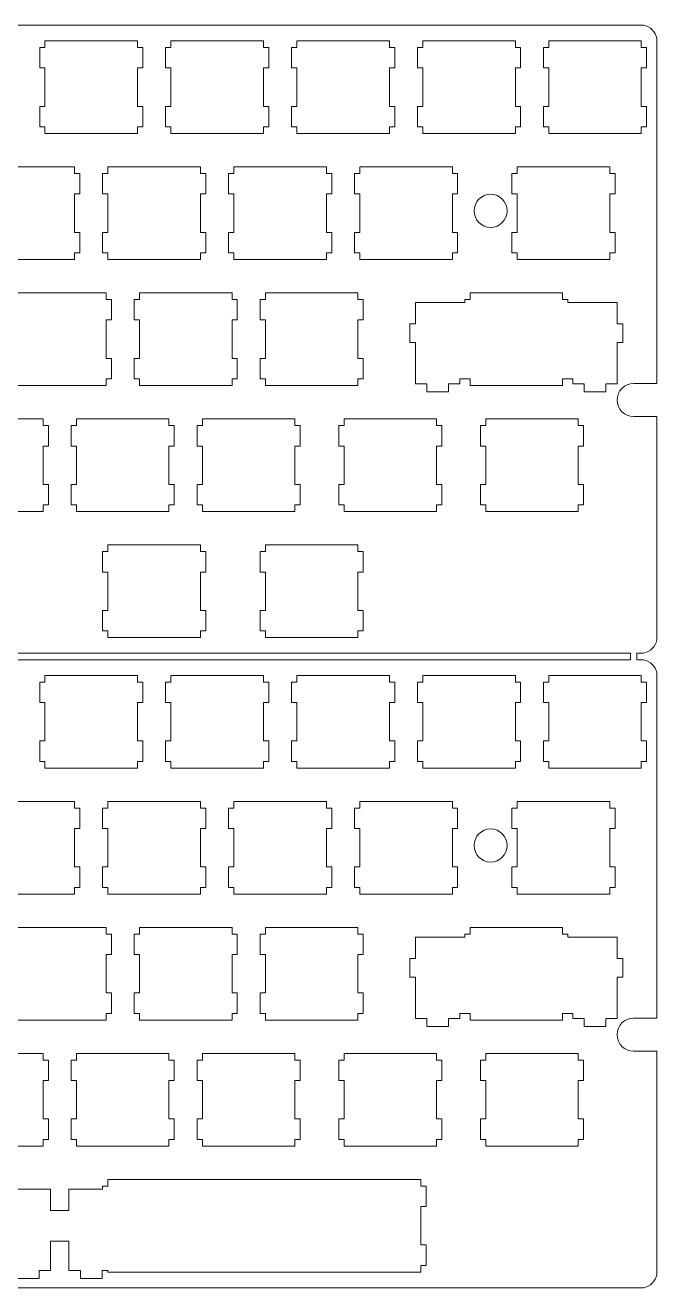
# Model space of a CAD drawing. Extents: x 0 to 572, y 0 to 191.
# Drawn here: x 476.3 to 571.8, y 0.1 to 191 of the extents above; entities that cross this region are included whole.
import ezdxf

# ---------------------------------------------------------------- set-up
doc = ezdxf.new("R2010")
doc.units = 0
doc.layers.get('0').update_dxf_attribs({"lineweight": 5})

msp = doc.modelspace()

# ---------------------------------------------------------------- linework, layer by layer
for p, q in [((569.85, 190.96), (290.37, 190.96)), ((571.85, 188.96), (571.85, 136.8)), ((479.31, 187.6), (478.51, 187.6)), ((478.51, 187.6), (478.51, 184.5)), ((479.31, 188.6), (479.31, 187.6)), ((493.31, 188.6), (479.31, 188.6)), ((493.31, 187.6), (493.31, 188.6)), ((494.11, 187.6), (493.31, 187.6)), ((494.11, 184.5), (494.11, 187.6)), ((498.36, 187.6), (497.56, 187.6)), ((497.56, 187.6), (497.56, 184.5)), ((498.36, 188.6), (498.36, 187.6)), ((512.36, 188.6), (498.36, 188.6)), ((512.36, 187.6), (512.36, 188.6)), ((513.16, 187.6), (512.36, 187.6)), ((513.16, 184.5), (513.16, 187.6)), ((517.41, 187.6), (516.61, 187.6)), ((516.61, 187.6), (516.61, 184.5)), ((517.41, 188.6), (517.41, 187.6)), ((531.41, 188.6), (517.41, 188.6)), ((531.41, 187.6), (531.41, 188.6)), ((532.21, 187.6), (531.41, 187.6)), ((532.21, 184.5), (532.21, 187.6)), ((536.46, 187.6), (535.66, 187.6)), ((535.66, 187.6), (535.66, 184.5)), ((536.46, 188.6), (536.46, 187.6)), ((550.46, 188.6), (536.46, 188.6)), ((550.46, 187.6), (550.46, 188.6)), ((551.26, 187.6), (550.46, 187.6)), ((551.26, 184.5), (551.26, 187.6)), ((555.51, 187.6), (554.71, 187.6)), ((554.71, 187.6), (554.71, 184.5)), ((555.51, 188.6), (555.51, 187.6)), ((569.51, 188.6), (555.51, 188.6)), ((569.51, 187.6), (569.51, 188.6)), ((570.31, 187.6), (569.51, 187.6)), ((570.31, 184.5), (570.31, 187.6)), ((478.51, 184.5), (479.31, 184.5)), ((479.31, 184.5), (479.31, 178.7)), ((493.31, 178.7), (493.31, 184.5)), ((493.31, 184.5), (494.11, 184.5)), ((497.56, 184.5), (498.36, 184.5)), ((498.36, 184.5), (498.36, 178.7)), ((512.36, 178.7), (512.36, 184.5)), ((512.36, 184.5), (513.16, 184.5)), ((516.61, 184.5), (517.41, 184.5)), ((517.41, 184.5), (517.41, 178.7)), ((531.41, 178.7), (531.41, 184.5)), ((531.41, 184.5), (532.21, 184.5)), ((535.66, 184.5), (536.46, 184.5)), ((536.46, 184.5), (536.46, 178.7)), ((550.46, 178.7), (550.46, 184.5)), ((550.46, 184.5), (551.26, 184.5)), ((554.71, 184.5), (555.51, 184.5)), ((555.51, 184.5), (555.51, 178.7)), ((569.51, 178.7), (569.51, 184.5)), ((569.51, 184.5), (570.31, 184.5)), ((479.31, 178.7), (478.51, 178.7)), ((478.51, 178.7), (478.51, 175.6)), ((494.11, 178.7), (493.31, 178.7)), ((494.11, 175.6), (494.11, 178.7)), ((498.36, 178.7), (497.56, 178.7)), ((497.56, 178.7), (497.56, 175.6)), ((513.16, 178.7), (512.36, 178.7)), ((513.16, 175.6), (513.16, 178.7)), ((517.41, 178.7), (516.61, 178.7)), ((516.61, 178.7), (516.61, 175.6)), ((532.21, 178.7), (531.41, 178.7)), ((532.21, 175.6), (532.21, 178.7)), ((536.46, 178.7), (535.66, 178.7)), ((535.66, 178.7), (535.66, 175.6)), ((551.26, 178.7), (550.46, 178.7)), ((551.26, 175.6), (551.26, 178.7)), ((555.51, 178.7), (554.71, 178.7)), ((554.71, 178.7), (554.71, 175.6)), ((570.31, 178.7), (569.51, 178.7)), ((570.31, 175.6), (570.31, 178.7)), ((478.51, 175.6), (479.31, 175.6)), ((479.31, 175.6), (479.31, 174.6)), ((493.31, 174.6), (493.31, 175.6)), ((493.31, 175.6), (494.11, 175.6)), ((497.56, 175.6), (498.36, 175.6)), ((498.36, 175.6), (498.36, 174.6)), ((512.36, 174.6), (512.36, 175.6)), ((512.36, 175.6), (513.16, 175.6)), ((516.61, 175.6), (517.41, 175.6)), ((517.41, 175.6), (517.41, 174.6)), ((531.41, 174.6), (531.41, 175.6)), ((531.41, 175.6), (532.21, 175.6)), ((535.66, 175.6), (536.46, 175.6)), ((536.46, 175.6), (536.46, 174.6)), ((550.46, 174.6), (550.46, 175.6)), ((550.46, 175.6), (551.26, 175.6)), ((554.71, 175.6), (555.51, 175.6)), ((555.51, 175.6), (555.51, 174.6)), ((569.51, 174.6), (569.51, 175.6)), ((569.51, 175.6), (570.31, 175.6)), ((479.31, 174.6), (493.31, 174.6)), ((498.36, 174.6), (512.36, 174.6)), ((517.41, 174.6), (531.41, 174.6)), ((536.46, 174.6), (550.46, 174.6)), ((555.51, 174.6), (569.51, 174.6)), ((483.78, 169.55), (469.78, 169.55)), ((483.78, 168.55), (483.78, 169.55)), ((484.58, 168.55), (483.78, 168.55)), ((484.58, 165.45), (484.58, 168.55)), ((488.83, 168.55), (488.03, 168.55)), ((488.03, 168.55), (488.03, 165.45)), ((488.83, 169.55), (488.83, 168.55)), ((502.83, 169.55), (488.83, 169.55)), ((502.83, 168.55), (502.83, 169.55)), ((503.63, 168.55), (502.83, 168.55)), ((503.63, 165.45), (503.63, 168.55)), ((507.88, 168.55), (507.08, 168.55)), ((507.08, 168.55), (507.08, 165.45)), ((507.88, 169.55), (507.88, 168.55)), ((521.88, 169.55), (507.88, 169.55)), ((521.88, 168.55), (521.88, 169.55)), ((522.68, 168.55), (521.88, 168.55)), ((522.68, 165.45), (522.68, 168.55)), ((526.93, 168.55), (526.13, 168.55)), ((526.13, 168.55), (526.13, 165.45)), ((526.93, 169.55), (526.93, 168.55)), ((540.93, 169.55), (526.93, 169.55)), ((540.93, 168.55), (540.93, 169.55)), ((541.73, 168.55), (540.93, 168.55)), ((541.73, 165.45), (541.73, 168.55)), ((550.75, 168.55), (549.95, 168.55)), ((549.95, 168.55), (549.95, 165.45)), ((550.75, 169.55), (550.75, 168.55)), ((564.75, 169.55), (550.75, 169.55)), ((564.75, 168.55), (564.75, 169.55)), ((565.55, 168.55), (564.75, 168.55)), ((565.55, 165.45), (565.55, 168.55)), ((483.78, 159.65), (483.78, 165.45)), ((483.78, 165.45), (484.58, 165.45)), ((488.03, 165.45), (488.83, 165.45)), ((488.83, 165.45), (488.83, 159.65)), ((502.83, 159.65), (502.83, 165.45)), ((502.83, 165.45), (503.63, 165.45)), ((507.08, 165.45), (507.88, 165.45)), ((507.88, 165.45), (507.88, 159.65)), ((521.88, 159.65), (521.88, 165.45)), ((521.88, 165.45), (522.68, 165.45)), ((526.13, 165.45), (526.93, 165.45)), ((526.93, 165.45), (526.93, 159.65)), ((540.93, 159.65), (540.93, 165.45)), ((540.93, 165.45), (541.73, 165.45)), ((549.95, 165.45), (550.75, 165.45)), ((550.75, 165.45), (550.75, 159.65)), ((564.75, 159.65), (564.75, 165.45)), ((564.75, 165.45), (565.55, 165.45)), ((484.58, 159.65), (483.78, 159.65)), ((484.58, 156.55), (484.58, 159.65)), ((488.83, 159.65), (488.03, 159.65)), ((488.03, 159.65), (488.03, 156.55)), ((503.63, 159.65), (502.83, 159.65)), ((503.63, 156.55), (503.63, 159.65)), ((507.88, 159.65), (507.08, 159.65)), ((507.08, 159.65), (507.08, 156.55)), ((522.68, 159.65), (521.88, 159.65)), ((522.68, 156.55), (522.68, 159.65)), ((526.93, 159.65), (526.13, 159.65)), ((526.13, 159.65), (526.13, 156.55)), ((541.73, 159.65), (540.93, 159.65)), ((541.73, 156.55), (541.73, 159.65)), ((550.75, 159.65), (549.95, 159.65)), ((549.95, 159.65), (549.95, 156.55)), ((565.55, 159.65), (564.75, 159.65)), ((565.55, 156.55), (565.55, 159.65)), ((483.78, 155.55), (483.78, 156.55)), ((483.78, 156.55), (484.58, 156.55)), ((488.03, 156.55), (488.83, 156.55)), ((488.83, 156.55), (488.83, 155.55)), ((502.83, 155.55), (502.83, 156.55)), ((502.83, 156.55), (503.63, 156.55)), ((507.08, 156.55), (507.88, 156.55)), ((507.88, 156.55), (507.88, 155.55)), ((521.88, 155.55), (521.88, 156.55)), ((521.88, 156.55), (522.68, 156.55)), ((526.13, 156.55), (526.93, 156.55)), ((526.93, 156.55), (526.93, 155.55)), ((540.93, 155.55), (540.93, 156.55)), ((540.93, 156.55), (541.73, 156.55)), ((549.95, 156.55), (550.75, 156.55)), ((550.75, 156.55), (550.75, 155.55)), ((564.75, 155.55), (564.75, 156.55)), ((564.75, 156.55), (565.55, 156.55)), ((469.78, 155.55), (483.78, 155.55)), ((488.83, 155.55), (502.83, 155.55)), ((507.88, 155.55), (521.88, 155.55)), ((526.93, 155.55), (540.93, 155.55)), ((550.75, 155.55), (564.75, 155.55)), ((488.55, 150.5), (474.55, 150.5)), ((488.55, 149.5), (488.55, 150.5)), ((489.35, 149.5), (488.55, 149.5)), ((489.35, 146.4), (489.35, 149.5)), ((493.6, 149.5), (492.8, 149.5)), ((492.8, 149.5), (492.8, 146.4)), ((493.6, 150.5), (493.6, 149.5)), ((507.6, 150.5), (493.6, 150.5)), ((507.6, 149.5), (507.6, 150.5)), ((508.4, 149.5), (507.6, 149.5)), ((508.4, 146.4), (508.4, 149.5)), ((512.65, 149.5), (511.85, 149.5)), ((511.85, 149.5), (511.85, 146.4)), ((512.65, 150.5), (512.65, 149.5)), ((526.65, 150.5), (512.65, 150.5)), ((526.65, 149.5), (526.65, 150.5)), ((527.45, 149.5), (526.65, 149.5)), ((527.45, 146.4), (527.45, 149.5)), ((542.08, 149.03), (535.33, 149.03)), ((535.33, 149.03), (535.33, 145.8)), ((542.08, 149.03), (542.8, 149.03)), ((543.6, 149.5), (542.8, 149.5)), ((542.8, 149.03), (542.8, 149.5)), ((543.6, 150.5), (543.6, 149.5)), ((557.6, 150.5), (543.6, 150.5)), ((557.6, 149.5), (557.6, 150.5)), ((558.4, 149.5), (557.6, 149.5)), ((558.4, 149.03), (558.4, 149.5)), ((559.13, 149.03), (558.4, 149.03)), ((565.88, 149.03), (559.13, 149.03)), ((565.88, 145.8), (565.88, 149.03)), ((488.55, 140.6), (488.55, 146.4)), ((488.55, 146.4), (489.35, 146.4)), ((492.8, 146.4), (493.6, 146.4)), ((493.6, 146.4), (493.6, 140.6)), ((507.6, 140.6), (507.6, 146.4)), ((507.6, 146.4), (508.4, 146.4)), ((511.85, 146.4), (512.65, 146.4)), ((512.65, 146.4), (512.65, 140.6)), ((526.65, 140.6), (526.65, 146.4)), ((526.65, 146.4), (527.45, 146.4)), ((535.33, 145.8), (534.5, 145.8)), ((534.5, 145.8), (534.5, 143)), ((566.7, 145.8), (565.88, 145.8)), ((566.7, 143), (566.7, 145.8)), ((534.5, 143), (535.33, 143)), ((535.33, 143), (535.33, 136.73)), ((565.88, 136.73), (565.88, 143)), ((565.88, 143), (566.7, 143)), ((489.35, 140.6), (488.55, 140.6)), ((489.35, 137.5), (489.35, 140.6)), ((493.6, 140.6), (492.8, 140.6)), ((492.8, 140.6), (492.8, 137.5)), ((508.4, 140.6), (507.6, 140.6)), ((508.4, 137.5), (508.4, 140.6)), ((512.65, 140.6), (511.85, 140.6)), ((511.85, 140.6), (511.85, 137.5)), ((527.45, 140.6), (526.65, 140.6)), ((527.45, 137.5), (527.45, 140.6)), ((488.55, 136.5), (488.55, 137.5)), ((488.55, 137.5), (489.35, 137.5)), ((492.8, 137.5), (493.6, 137.5)), ((493.6, 137.5), (493.6, 136.5)), ((507.6, 136.5), (507.6, 137.5)), ((507.6, 137.5), (508.4, 137.5)), ((511.85, 137.5), (512.65, 137.5)), ((512.65, 137.5), (512.65, 136.5)), ((526.65, 136.5), (526.65, 137.5)), ((526.65, 137.5), (527.45, 137.5)), ((543.6, 137.5), (542.08, 137.5)), ((542.08, 137.5), (542.08, 136.73)), ((543.6, 137.5), (543.6, 136.5)), ((557.6, 136.5), (557.6, 137.5)), ((557.6, 137.5), (559.13, 137.5)), ((559.13, 137.5), (559.13, 136.73)), ((474.55, 136.5), (488.55, 136.5)), ((493.6, 136.5), (507.6, 136.5)), ((512.65, 136.5), (526.65, 136.5)), ((535.33, 136.73), (537.05, 136.73)), ((537.05, 136.73), (537.05, 135.53)), ((537.05, 135.53), (540.35, 135.53)), ((540.35, 135.53), (540.35, 136.73)), ((540.35, 136.73), (542.08, 136.73)), ((543.6, 136.5), (557.6, 136.5)), ((559.13, 136.73), (560.85, 136.73)), ((560.85, 136.73), (560.85, 135.53)), ((560.85, 135.53), (564.15, 135.53)), ((564.15, 135.53), (564.15, 136.73)), ((564.15, 136.73), (565.88, 136.73)), ((571.85, 136.8), (568.35, 136.8)), ((568.35, 131.8), (571.85, 131.8)), ((571.85, 131.8), (571.85, 98.03)), ((479.02, 131.45), (465.02, 131.45)), ((479.02, 130.45), (479.02, 131.45)), ((479.82, 130.45), (479.02, 130.45)), ((479.82, 127.35), (479.82, 130.45)), ((484.07, 130.45), (483.27, 130.45)), ((483.27, 130.45), (483.27, 127.35)), ((484.07, 131.45), (484.07, 130.45)), ((498.07, 131.45), (484.07, 131.45)), ((498.07, 130.45), (498.07, 131.45)), ((498.87, 130.45), (498.07, 130.45)), ((498.87, 127.35), (498.87, 130.45)), ((503.12, 130.45), (502.32, 130.45)), ((502.32, 130.45), (502.32, 127.35)), ((503.12, 131.45), (503.12, 130.45)), ((517.12, 131.45), (503.12, 131.45)), ((517.12, 130.45), (517.12, 131.45)), ((517.92, 130.45), (517.12, 130.45)), ((517.92, 127.35), (517.92, 130.45)), ((524.55, 130.45), (523.75, 130.45)), ((523.75, 130.45), (523.75, 127.35)), ((524.55, 131.45), (524.55, 130.45)), ((538.55, 131.45), (524.55, 131.45)), ((538.55, 130.45), (538.55, 131.45)), ((539.35, 130.45), (538.55, 130.45)), ((539.35, 127.35), (539.35, 130.45)), ((545.98, 130.45), (545.18, 130.45)), ((545.18, 130.45), (545.18, 127.35)), ((545.98, 131.45), (545.98, 130.45)), ((559.98, 131.45), (545.98, 131.45)), ((559.98, 130.45), (559.98, 131.45)), ((560.78, 130.45), (559.98, 130.45)), ((560.78, 127.35), (560.78, 130.45)), ((479.02, 121.55), (479.02, 127.35)), ((479.02, 127.35), (479.82, 127.35)), ((483.27, 127.35), (484.07, 127.35)), ((484.07, 127.35), (484.07, 121.55)), ((498.07, 121.55), (498.07, 127.35)), ((498.07, 127.35), (498.87, 127.35)), ((502.32, 127.35), (503.12, 127.35)), ((503.12, 127.35), (503.12, 121.55)), ((517.12, 121.55), (517.12, 127.35)), ((517.12, 127.35), (517.92, 127.35)), ((523.75, 127.35), (524.55, 127.35)), ((524.55, 127.35), (524.55, 121.55)), ((538.55, 121.55), (538.55, 127.35)), ((538.55, 127.35), (539.35, 127.35)), ((545.18, 127.35), (545.98, 127.35)), ((545.98, 127.35), (545.98, 121.55)), ((559.98, 121.55), (559.98, 127.35)), ((559.98, 127.35), (560.78, 127.35)), ((479.82, 121.55), (479.02, 121.55)), ((479.82, 118.45), (479.82, 121.55)), ((484.07, 121.55), (483.27, 121.55)), ((483.27, 121.55), (483.27, 118.45)), ((498.87, 121.55), (498.07, 121.55)), ((498.87, 118.45), (498.87, 121.55)), ((503.12, 121.55), (502.32, 121.55)), ((502.32, 121.55), (502.32, 118.45)), ((517.92, 121.55), (517.12, 121.55)), ((517.92, 118.45), (517.92, 121.55)), ((524.55, 121.55), (523.75, 121.55)), ((523.75, 121.55), (523.75, 118.45)), ((539.35, 121.55), (538.55, 121.55)), ((539.35, 118.45), (539.35, 121.55)), ((545.98, 121.55), (545.18, 121.55)), ((545.18, 121.55), (545.18, 118.45)), ((560.78, 121.55), (559.98, 121.55)), ((560.78, 118.45), (560.78, 121.55)), ((479.02, 117.45), (479.02, 118.45)), ((479.02, 118.45), (479.82, 118.45)), ((483.27, 118.45), (484.07, 118.45)), ((484.07, 118.45), (484.07, 117.45)), ((498.07, 117.45), (498.07, 118.45)), ((498.07, 118.45), (498.87, 118.45)), ((502.32, 118.45), (503.12, 118.45)), ((503.12, 118.45), (503.12, 117.45)), ((517.12, 117.45), (517.12, 118.45)), ((517.12, 118.45), (517.92, 118.45)), ((523.75, 118.45), (524.55, 118.45)), ((524.55, 118.45), (524.55, 117.45)), ((538.55, 117.45), (538.55, 118.45)), ((538.55, 118.45), (539.35, 118.45)), ((545.18, 118.45), (545.98, 118.45)), ((545.98, 118.45), (545.98, 117.45)), ((559.98, 117.45), (559.98, 118.45)), ((559.98, 118.45), (560.78, 118.45)), ((465.02, 117.45), (479.02, 117.45)), ((484.07, 117.45), (498.07, 117.45)), ((503.12, 117.45), (517.12, 117.45)), ((524.55, 117.45), (538.55, 117.45)), ((545.98, 117.45), (559.98, 117.45)), ((488.83, 111.4), (488.03, 111.4)), ((488.03, 111.4), (488.03, 108.3)), ((488.83, 112.4), (488.83, 111.4)), ((502.83, 112.4), (488.83, 112.4)), ((502.83, 111.4), (502.83, 112.4)), ((503.63, 111.4), (502.83, 111.4)), ((503.63, 108.3), (503.63, 111.4)), ((512.65, 111.4), (511.85, 111.4)), ((511.85, 111.4), (511.85, 108.3)), ((512.65, 112.4), (512.65, 111.4)), ((526.65, 112.4), (512.65, 112.4)), ((526.65, 111.4), (526.65, 112.4)), ((527.45, 111.4), (526.65, 111.4)), ((527.45, 108.3), (527.45, 111.4)), ((488.03, 108.3), (488.83, 108.3)), ((488.83, 108.3), (488.83, 102.5)), ((502.83, 102.5), (502.83, 108.3)), ((502.83, 108.3), (503.63, 108.3)), ((511.85, 108.3), (512.65, 108.3)), ((512.65, 108.3), (512.65, 102.5)), ((526.65, 102.5), (526.65, 108.3)), ((526.65, 108.3), (527.45, 108.3)), ((488.83, 102.5), (488.03, 102.5)), ((488.03, 102.5), (488.03, 99.4)), ((503.63, 102.5), (502.83, 102.5)), ((503.63, 99.4), (503.63, 102.5)), ((512.65, 102.5), (511.85, 102.5)), ((511.85, 102.5), (511.85, 99.4)), ((527.45, 102.5), (526.65, 102.5)), ((527.45, 99.4), (527.45, 102.5)), ((488.03, 99.4), (488.83, 99.4)), ((488.83, 99.4), (488.83, 98.4)), ((502.83, 98.4), (502.83, 99.4)), ((502.83, 99.4), (503.63, 99.4)), ((511.85, 99.4), (512.65, 99.4)), ((512.65, 99.4), (512.65, 98.4)), ((526.65, 98.4), (526.65, 99.4)), ((526.65, 99.4), (527.45, 99.4)), ((488.83, 98.4), (502.83, 98.4)), ((512.65, 98.4), (526.65, 98.4)), ((288.47, 96.03), (567.85, 96.03)), ((567.85, 95.02), (567.85, 96.03)), ((569.85, 96.03), (568.85, 96.03)), ((568.85, 96.03), (568.85, 95.02)), ((567.85, 95.02), (288.47, 95.03)), ((569.85, 95.02), (568.85, 95.02)), ((479.31, 91.66), (478.51, 91.66)), ((478.51, 91.66), (478.51, 88.56)), ((479.31, 92.66), (479.31, 91.66)), ((493.31, 92.66), (479.31, 92.66)), ((493.31, 91.66), (493.31, 92.66)), ((494.11, 91.66), (493.31, 91.66)), ((494.11, 88.56), (494.11, 91.66)), ((498.36, 91.66), (497.56, 91.66)), ((497.56, 91.66), (497.56, 88.56)), ((498.36, 92.66), (498.36, 91.66)), ((512.36, 92.66), (498.36, 92.66)), ((512.36, 91.66), (512.36, 92.66)), ((513.16, 91.66), (512.36, 91.66)), ((513.16, 88.56), (513.16, 91.66)), ((517.41, 91.66), (516.61, 91.66)), ((516.61, 91.66), (516.61, 88.56)), ((517.41, 92.66), (517.41, 91.66)), ((531.41, 92.66), (517.41, 92.66)), ((531.41, 91.66), (531.41, 92.66)), ((532.21, 91.66), (531.41, 91.66)), ((532.21, 88.56), (532.21, 91.66)), ((536.46, 91.66), (535.66, 91.66)), ((535.66, 91.66), (535.66, 88.56)), ((536.46, 92.66), (536.46, 91.66)), ((550.46, 92.66), (536.46, 92.66)), ((550.46, 91.66), (550.46, 92.66)), ((551.26, 91.66), (550.46, 91.66)), ((551.26, 88.56), (551.26, 91.66)), ((555.51, 91.66), (554.71, 91.66)), ((554.71, 91.66), (554.71, 88.56)), ((555.51, 92.66), (555.51, 91.66)), ((569.51, 92.66), (555.51, 92.66)), ((569.51, 91.66), (569.51, 92.66)), ((570.31, 91.66), (569.51, 91.66)), ((570.31, 88.56), (570.31, 91.66)), ((571.85, 93.02), (571.85, 40.86)), ((478.51, 88.56), (479.31, 88.56)), ((479.31, 88.56), (479.31, 82.76)), ((493.31, 82.76), (493.31, 88.56)), ((493.31, 88.56), (494.11, 88.56)), ((497.56, 88.56), (498.36, 88.56)), ((498.36, 88.56), (498.36, 82.76)), ((512.36, 82.76), (512.36, 88.56)), ((512.36, 88.56), (513.16, 88.56)), ((516.61, 88.56), (517.41, 88.56)), ((517.41, 88.56), (517.41, 82.76)), ((531.41, 82.76), (531.41, 88.56)), ((531.41, 88.56), (532.21, 88.56)), ((535.66, 88.56), (536.46, 88.56)), ((536.46, 88.56), (536.46, 82.76)), ((550.46, 82.76), (550.46, 88.56)), ((550.46, 88.56), (551.26, 88.56)), ((554.71, 88.56), (555.51, 88.56)), ((555.51, 88.56), (555.51, 82.76)), ((569.51, 82.76), (569.51, 88.56)), ((569.51, 88.56), (570.31, 88.56)), ((479.31, 82.76), (478.51, 82.76)), ((478.51, 82.76), (478.51, 79.66)), ((494.11, 82.76), (493.31, 82.76)), ((494.11, 79.66), (494.11, 82.76)), ((498.36, 82.76), (497.56, 82.76)), ((497.56, 82.76), (497.56, 79.66)), ((513.16, 82.76), (512.36, 82.76)), ((513.16, 79.66), (513.16, 82.76)), ((517.41, 82.76), (516.61, 82.76)), ((516.61, 82.76), (516.61, 79.66)), ((532.21, 82.76), (531.41, 82.76)), ((532.21, 79.66), (532.21, 82.76)), ((536.46, 82.76), (535.66, 82.76)), ((535.66, 82.76), (535.66, 79.66)), ((551.26, 82.76), (550.46, 82.76)), ((551.26, 79.66), (551.26, 82.76)), ((555.51, 82.76), (554.71, 82.76)), ((554.71, 82.76), (554.71, 79.66)), ((570.31, 82.76), (569.51, 82.76)), ((570.31, 79.66), (570.31, 82.76)), ((478.51, 79.66), (479.31, 79.66)), ((479.31, 79.66), (479.31, 78.66)), ((479.31, 78.66), (493.31, 78.66)), ((493.31, 78.66), (493.31, 79.66)), ((493.31, 79.66), (494.11, 79.66)), ((497.56, 79.66), (498.36, 79.66)), ((498.36, 79.66), (498.36, 78.66)), ((498.36, 78.66), (512.36, 78.66)), ((512.36, 78.66), (512.36, 79.66)), ((512.36, 79.66), (513.16, 79.66)), ((516.61, 79.66), (517.41, 79.66)), ((517.41, 79.66), (517.41, 78.66)), ((517.41, 78.66), (531.41, 78.66)), ((531.41, 78.66), (531.41, 79.66)), ((531.41, 79.66), (532.21, 79.66)), ((535.66, 79.66), (536.46, 79.66)), ((536.46, 79.66), (536.46, 78.66)), ((536.46, 78.66), (550.46, 78.66)), ((550.46, 78.66), (550.46, 79.66)), ((550.46, 79.66), (551.26, 79.66)), ((554.71, 79.66), (555.51, 79.66)), ((555.51, 79.66), (555.51, 78.66)), ((555.51, 78.66), (569.51, 78.66)), ((569.51, 78.66), (569.51, 79.66)), ((569.51, 79.66), (570.31, 79.66)), ((483.78, 73.61), (469.78, 73.61)), ((483.78, 72.61), (483.78, 73.61)), ((484.58, 72.61), (483.78, 72.61)), ((484.58, 69.51), (484.58, 72.61)), ((488.83, 72.61), (488.03, 72.61)), ((488.03, 72.61), (488.03, 69.51)), ((488.83, 73.61), (488.83, 72.61)), ((502.83, 73.61), (488.83, 73.61)), ((502.83, 72.61), (502.83, 73.61)), ((503.63, 72.61), (502.83, 72.61)), ((503.63, 69.51), (503.63, 72.61)), ((507.88, 72.61), (507.08, 72.61)), ((507.08, 72.61), (507.08, 69.51)), ((507.88, 73.61), (507.88, 72.61)), ((521.88, 73.61), (507.88, 73.61)), ((521.88, 72.61), (521.88, 73.61)), ((522.68, 72.61), (521.88, 72.61)), ((522.68, 69.51), (522.68, 72.61)), ((526.93, 72.61), (526.13, 72.61)), ((526.13, 72.61), (526.13, 69.51)), ((526.93, 73.61), (526.93, 72.61)), ((540.93, 73.61), (526.93, 73.61)), ((540.93, 72.61), (540.93, 73.61)), ((541.73, 72.61), (540.93, 72.61)), ((541.73, 69.51), (541.73, 72.61)), ((550.75, 72.61), (549.95, 72.61)), ((549.95, 72.61), (549.95, 69.51)), ((550.75, 73.61), (550.75, 72.61)), ((564.75, 73.61), (550.75, 73.61)), ((564.75, 72.61), (564.75, 73.61)), ((565.55, 72.61), (564.75, 72.61)), ((565.55, 69.51), (565.55, 72.61)), ((483.78, 63.71), (483.78, 69.51)), ((483.78, 69.51), (484.58, 69.51)), ((488.03, 69.51), (488.83, 69.51)), ((488.83, 69.51), (488.83, 63.71)), ((502.83, 63.71), (502.83, 69.51)), ((502.83, 69.51), (503.63, 69.51)), ((507.08, 69.51), (507.88, 69.51)), ((507.88, 69.51), (507.88, 63.71)), ((521.88, 63.71), (521.88, 69.51)), ((521.88, 69.51), (522.68, 69.51)), ((526.13, 69.51), (526.93, 69.51)), ((526.93, 69.51), (526.93, 63.71)), ((540.93, 63.71), (540.93, 69.51)), ((540.93, 69.51), (541.73, 69.51)), ((549.95, 69.51), (550.75, 69.51)), ((550.75, 69.51), (550.75, 63.71)), ((564.75, 63.71), (564.75, 69.51)), ((564.75, 69.51), (565.55, 69.51)), ((484.58, 63.71), (483.78, 63.71)), ((484.58, 60.61), (484.58, 63.71)), ((488.83, 63.71), (488.03, 63.71)), ((488.03, 63.71), (488.03, 60.61)), ((503.63, 63.71), (502.83, 63.71)), ((503.63, 60.61), (503.63, 63.71)), ((507.88, 63.71), (507.08, 63.71)), ((507.08, 63.71), (507.08, 60.61)), ((522.68, 63.71), (521.88, 63.71)), ((522.68, 60.61), (522.68, 63.71)), ((526.93, 63.71), (526.13, 63.71)), ((526.13, 63.71), (526.13, 60.61)), ((541.73, 63.71), (540.93, 63.71)), ((541.73, 60.61), (541.73, 63.71)), ((550.75, 63.71), (549.95, 63.71)), ((549.95, 63.71), (549.95, 60.61)), ((565.55, 63.71), (564.75, 63.71)), ((565.55, 60.61), (565.55, 63.71)), ((469.78, 59.61), (483.78, 59.61)), ((483.78, 59.61), (483.78, 60.61)), ((483.78, 60.61), (484.58, 60.61)), ((488.03, 60.61), (488.83, 60.61)), ((488.83, 60.61), (488.83, 59.61)), ((488.83, 59.61), (502.83, 59.61)), ((502.83, 59.61), (502.83, 60.61)), ((502.83, 60.61), (503.63, 60.61)), ((507.08, 60.61), (507.88, 60.61)), ((507.88, 60.61), (507.88, 59.61)), ((507.88, 59.61), (521.88, 59.61)), ((521.88, 59.61), (521.88, 60.61)), ((521.88, 60.61), (522.68, 60.61)), ((526.13, 60.61), (526.93, 60.61)), ((526.93, 60.61), (526.93, 59.61)), ((526.93, 59.61), (540.93, 59.61)), ((540.93, 59.61), (540.93, 60.61)), ((540.93, 60.61), (541.73, 60.61)), ((549.95, 60.61), (550.75, 60.61)), ((550.75, 60.61), (550.75, 59.61)), ((550.75, 59.61), (564.75, 59.61)), ((564.75, 59.61), (564.75, 60.61)), ((564.75, 60.61), (565.55, 60.61)), ((488.55, 54.56), (474.55, 54.56)), ((488.55, 53.56), (488.55, 54.56)), ((489.35, 53.56), (488.55, 53.56)), ((489.35, 50.46), (489.35, 53.56)), ((493.6, 53.56), (492.8, 53.56)), ((492.8, 53.56), (492.8, 50.46)), ((493.6, 54.56), (493.6, 53.56)), ((507.6, 54.56), (493.6, 54.56)), ((507.6, 53.56), (507.6, 54.56)), ((508.4, 53.56), (507.6, 53.56)), ((508.4, 50.46), (508.4, 53.56)), ((512.65, 53.56), (511.85, 53.56)), ((511.85, 53.56), (511.85, 50.46)), ((512.65, 54.56), (512.65, 53.56)), ((526.65, 54.56), (512.65, 54.56)), ((526.65, 53.56), (526.65, 54.56)), ((527.45, 53.56), (526.65, 53.56)), ((527.45, 50.46), (527.45, 53.56)), ((543.6, 53.56), (542.8, 53.56)), ((542.8, 53.09), (542.8, 53.56)), ((543.6, 54.56), (543.6, 53.56)), ((557.6, 54.56), (543.6, 54.56)), ((557.6, 53.56), (557.6, 54.56)), ((558.4, 53.56), (557.6, 53.56)), ((558.4, 53.09), (558.4, 53.56)), ((542.08, 53.09), (535.33, 53.09)), ((535.33, 53.09), (535.33, 49.86)), ((542.08, 53.09), (542.8, 53.09)), ((559.13, 53.09), (558.4, 53.09)), ((565.88, 53.09), (559.13, 53.09)), ((565.88, 49.86), (565.88, 53.09)), ((488.55, 44.66), (488.55, 50.46)), ((488.55, 50.46), (489.35, 50.46)), ((492.8, 50.46), (493.6, 50.46)), ((493.6, 50.46), (493.6, 44.66)), ((507.6, 44.66), (507.6, 50.46)), ((507.6, 50.46), (508.4, 50.46)), ((511.85, 50.46), (512.65, 50.46)), ((512.65, 50.46), (512.65, 44.66)), ((526.65, 44.66), (526.65, 50.46)), ((526.65, 50.46), (527.45, 50.46)), ((535.33, 49.86), (534.5, 49.86)), ((534.5, 49.86), (534.5, 47.06)), ((566.7, 49.86), (565.88, 49.86)), ((566.7, 47.06), (566.7, 49.86)), ((534.5, 47.06), (535.33, 47.06)), ((535.33, 47.06), (535.33, 40.79)), ((565.88, 40.79), (565.88, 47.06)), ((565.88, 47.06), (566.7, 47.06)), ((489.35, 44.66), (488.55, 44.66)), ((489.35, 41.56), (489.35, 44.66)), ((493.6, 44.66), (492.8, 44.66)), ((492.8, 44.66), (492.8, 41.56)), ((508.4, 44.66), (507.6, 44.66)), ((508.4, 41.56), (508.4, 44.66)), ((512.65, 44.66), (511.85, 44.66)), ((511.85, 44.66), (511.85, 41.56)), ((527.45, 44.66), (526.65, 44.66)), ((527.45, 41.56), (527.45, 44.66)), ((474.55, 40.56), (488.55, 40.56)), ((488.55, 40.56), (488.55, 41.56)), ((488.55, 41.56), (489.35, 41.56)), ((492.8, 41.56), (493.6, 41.56)), ((493.6, 41.56), (493.6, 40.56)), ((493.6, 40.56), (507.6, 40.56)), ((507.6, 40.56), (507.6, 41.56)), ((507.6, 41.56), (508.4, 41.56)), ((511.85, 41.56), (512.65, 41.56)), ((512.65, 41.56), (512.65, 40.56)), ((512.65, 40.56), (526.65, 40.56)), ((526.65, 40.56), (526.65, 41.56)), ((526.65, 41.56), (527.45, 41.56)), ((535.33, 40.79), (537.05, 40.79)), ((537.05, 40.79), (537.05, 39.59)), ((540.35, 39.59), (540.35, 40.79)), ((540.35, 40.79), (542.08, 40.79)), ((543.6, 41.56), (542.08, 41.56)), ((542.08, 41.56), (542.08, 40.79)), ((543.6, 41.56), (543.6, 40.56)), ((543.6, 40.56), (557.6, 40.56)), ((557.6, 40.56), (557.6, 41.56)), ((557.6, 41.56), (559.13, 41.56)), ((559.13, 41.56), (559.13, 40.79)), ((559.13, 40.79), (560.85, 40.79)), ((560.85, 40.79), (560.85, 39.59)), ((564.15, 39.59), (564.15, 40.79)), ((564.15, 40.79), (565.88, 40.79)), ((571.85, 40.86), (568.35, 40.86)), ((537.05, 39.59), (540.35, 39.59)), ((560.85, 39.59), (564.15, 39.59)), ((479.02, 35.51), (465.02, 35.51)), ((479.02, 34.51), (479.02, 35.51)), ((479.82, 34.51), (479.02, 34.51)), ((479.82, 31.41), (479.82, 34.51)), ((484.07, 34.51), (483.27, 34.51)), ((483.27, 34.51), (483.27, 31.41)), ((484.07, 35.51), (484.07, 34.51)), ((498.07, 35.51), (484.07, 35.51)), ((498.07, 34.51), (498.07, 35.51)), ((498.87, 34.51), (498.07, 34.51)), ((498.87, 31.41), (498.87, 34.51)), ((503.12, 34.51), (502.32, 34.51)), ((502.32, 34.51), (502.32, 31.41)), ((503.12, 35.51), (503.12, 34.51)), ((517.12, 35.51), (503.12, 35.51)), ((517.12, 34.51), (517.12, 35.51)), ((517.92, 34.51), (517.12, 34.51)), ((517.92, 31.41), (517.92, 34.51)), ((524.55, 34.51), (523.75, 34.51)), ((523.75, 34.51), (523.75, 31.41)), ((524.55, 35.51), (524.55, 34.51)), ((538.55, 35.51), (524.55, 35.51)), ((538.55, 34.51), (538.55, 35.51)), ((539.35, 34.51), (538.55, 34.51)), ((539.35, 31.41), (539.35, 34.51)), ((545.98, 34.51), (545.18, 34.51)), ((545.18, 34.51), (545.18, 31.41)), ((545.98, 35.51), (545.98, 34.51)), ((559.98, 35.51), (545.98, 35.51)), ((559.98, 34.51), (559.98, 35.51)), ((560.78, 34.51), (559.98, 34.51)), ((560.78, 31.41), (560.78, 34.51)), ((568.35, 35.86), (571.85, 35.86)), ((571.85, 35.86), (571.85, 2.1)), ((479.02, 25.61), (479.02, 31.41)), ((479.02, 31.41), (479.82, 31.41)), ((483.27, 31.41), (484.07, 31.41)), ((484.07, 31.41), (484.07, 25.61)), ((498.07, 25.61), (498.07, 31.41)), ((498.07, 31.41), (498.87, 31.41)), ((502.32, 31.41), (503.12, 31.41)), ((503.12, 31.41), (503.12, 25.61)), ((517.12, 25.61), (517.12, 31.41)), ((517.12, 31.41), (517.92, 31.41)), ((523.75, 31.41), (524.55, 31.41)), ((524.55, 31.41), (524.55, 25.61)), ((538.55, 25.61), (538.55, 31.41)), ((538.55, 31.41), (539.35, 31.41)), ((545.18, 31.41), (545.98, 31.41)), ((545.98, 31.41), (545.98, 25.61)), ((559.98, 25.61), (559.98, 31.41)), ((559.98, 31.41), (560.78, 31.41)), ((479.82, 25.61), (479.02, 25.61)), ((479.82, 22.51), (479.82, 25.61)), ((484.07, 25.61), (483.27, 25.61)), ((483.27, 25.61), (483.27, 22.51)), ((498.87, 25.61), (498.07, 25.61)), ((498.87, 22.51), (498.87, 25.61)), ((503.12, 25.61), (502.32, 25.61)), ((502.32, 25.61), (502.32, 22.51)), ((517.92, 25.61), (517.12, 25.61)), ((517.92, 22.51), (517.92, 25.61)), ((524.55, 25.61), (523.75, 25.61)), ((523.75, 25.61), (523.75, 22.51)), ((539.35, 25.61), (538.55, 25.61)), ((539.35, 22.51), (539.35, 25.61)), ((545.98, 25.61), (545.18, 25.61)), ((545.18, 25.61), (545.18, 22.51)), ((560.78, 25.61), (559.98, 25.61)), ((560.78, 22.51), (560.78, 25.61)), ((465.02, 21.51), (479.02, 21.51)), ((479.02, 21.51), (479.02, 22.51)), ((479.02, 22.51), (479.82, 22.51)), ((483.27, 22.51), (484.07, 22.51)), ((484.07, 22.51), (484.07, 21.51)), ((484.07, 21.51), (498.07, 21.51)), ((498.07, 21.51), (498.07, 22.51)), ((498.07, 22.51), (498.87, 22.51)), ((502.32, 22.51), (503.12, 22.51)), ((503.12, 22.51), (503.12, 21.51)), ((503.12, 21.51), (517.12, 21.51)), ((517.12, 21.51), (517.12, 22.51)), ((517.12, 22.51), (517.92, 22.51)), ((523.75, 22.51), (524.55, 22.51)), ((524.55, 22.51), (524.55, 21.51)), ((524.55, 21.51), (538.55, 21.51)), ((538.55, 21.51), (538.55, 22.51)), ((538.55, 22.51), (539.35, 22.51)), ((545.18, 22.51), (545.98, 22.51)), ((545.98, 22.51), (545.98, 21.51)), ((545.98, 21.51), (559.98, 21.51)), ((559.98, 21.51), (559.98, 22.51)), ((559.98, 22.51), (560.78, 22.51)), ((488.83, 15.46), (488.03, 15.46)), ((488.03, 15.46), (488.03, 14.99)), ((536.17, 16.46), (488.83, 16.46)), ((488.83, 16.46), (488.83, 15.46)), ((536.17, 15.46), (536.17, 16.46)), ((536.97, 15.46), (536.17, 15.46)), ((536.97, 12.36), (536.97, 15.46)), ((480.15, 14.99), (468.52, 14.99)), ((480.15, 11.76), (480.15, 14.99)), ((488.03, 14.99), (482.93, 14.99)), ((482.93, 14.99), (482.93, 11.76)), ((482.93, 11.76), (480.15, 11.76)), ((536.17, 6.56), (536.17, 12.36)), ((536.17, 12.36), (536.97, 12.36)), ((480.15, 2.69), (480.15, 7.16)), ((480.15, 7.16), (482.93, 7.16)), ((482.93, 7.16), (482.93, 2.69)), ((536.97, 6.56), (536.17, 6.56)), ((536.97, 3.46), (536.97, 6.56)), ((478.43, 1.49), (478.43, 2.69)), ((478.43, 2.69), (480.15, 2.69)), ((482.93, 2.69), (484.66, 2.69)), ((484.66, 2.69), (484.66, 1.49)), ((487.96, 1.49), (487.96, 2.69)), ((487.96, 2.69), (488.83, 2.69)), ((488.83, 2.69), (488.83, 2.46)), ((488.83, 2.46), (536.17, 2.46)), ((536.17, 2.46), (536.17, 3.46)), ((536.17, 3.46), (536.97, 3.46)), ((569.85, 0.1), (288.47, 0.1)), ((475.13, 1.49), (478.43, 1.49)), ((484.66, 1.49), (487.9, 1.5)), ((487.9, 1.5), (487.96, 1.49))]:
    msp.add_line(p, q)
for centre in [(546.71, 162.9), (546.71, 66.96)]:
    msp.add_circle(centre, 2.5)
for centre, start, end in [((569.39, 188.5), 10.5553, 79.4275), ((568.35, 134.3), 90, 270), ((569.39, 98.49), 280.5659, 349.4097), ((569.39, 92.57), 10.5553, 79.4275), ((568.35, 38.36), 90, 270), ((569.39, 2.56), 280.5659, 349.4097)]:
    msp.add_arc(centre, 2.5, start, end)

doc.saveas('drawing.dxf')
